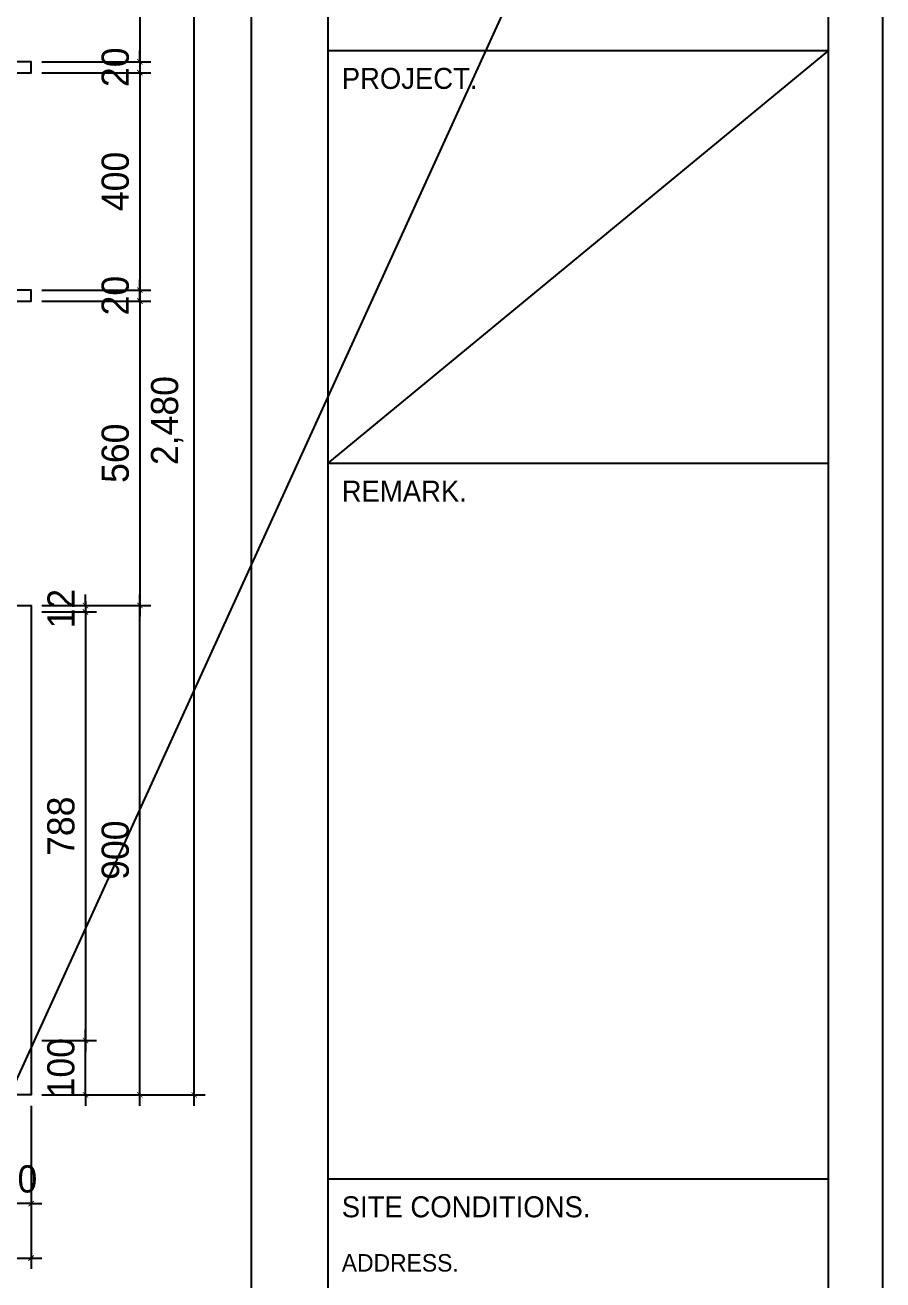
# Model space of a CAD drawing. Header units: inches. Extents: x 7740 to 83056, y -9304 to 75068.
# Drawn here: x 81278 to 82856, y 48333 to 50640 of the extents above; entities that cross this region are included whole.
import ezdxf
from ezdxf.enums import TextEntityAlignment as Align

# ---------------------------------------------------------------- set-up
doc = ezdxf.new("R2010")
doc.units = ezdxf.units.IN
doc.header["$LTSCALE"] = 50
doc.header["$MEASUREMENT"] = 0
for name, color, linetype in [('04_FUR', 6, 'Continuous'), ('06-FUR', 6, 'Continuous'), ('07-DIM', 5, 'Continuous'), ('F-SYM', 7, 'Continuous'), ('FORM(YOURNAME)-11', 1, 'Continuous')]:
    doc.layers.add(name, color=color, linetype=linetype)
doc.styles.add('HY울릉도L', font='Dotum.ttf')
doc.styles.add('YOURNAME', font='HY울릉도M.TTF')
doc.dimstyles.new('20', dxfattribs={"dimscale": 20, "dimtxt": 2.5, "dimasz": 1, "dimexe": 1, "dimexo": 1, "dimgap": 1, "dimtad": 1, "dimdec": 0, "dimrnd": 0.05, "dimdsep": 46, "dimlunit": 6, "dimtxsty": 'HY울릉도L', "dimblk": 'ARCHTICK', "dimcen": 2.5, "dimdle": 1, "dimclrd": 133, "dimclre": 133, "dimclrt": 30, "dimadec": 0, "dimazin": 0, "dimtfac": 1, "dimtdec": 0, "dimtix": 1, "dimtmove": 2, "dimatfit": 3, "dimldrblk": 'ARCHTICK', "dimfxl": 0, "dimlwd": -1, "dimlwe": -1, "dimarcsym": 0})

# ---------------------------------------------------------------- blocks, each defined once
blk = doc.blocks.new('FORM-PLAN')
at = {"layer": 'Defpoints', "color": 158}
for p, q in [((1346, 54915), (1346, -2085)), ((10556, 41093), (1346, 33504))]:
    blk.add_line(p, q, dxfattribs=at)
for points in [[(-71444, -2285), (10556, -2285), (10556, 55115), (-71444, 55115)], [(-69444, 53115), (-64, 53115), (-64, 1215), (-69444, 1215)]]:
    blk.add_lwpolyline(points, close=True, dxfattribs=at)
at = {"layer": 'FORM(YOURNAME)-11', "color": 14}
for p, q in [((1346, 41093), (10556, 41093)), ((1346, 33504), (10556, 33504)), ((1346, 20344), (10556, 20344))]:
    blk.add_line(p, q, dxfattribs=at)
at = {"layer": 'FORM(YOURNAME)-11', "color": 250}
blk.add_lwpolyline([(-72444, -3285), (11556, -3285), (11556, 56115), (-72444, 56115)], close=True, dxfattribs=at)
at = {"layer": 'FORM(YOURNAME)-11', "color": 14, "style": 'YOURNAME'}
for s, height, p in [('PROJECT.', 386.1, (1603, 40579)), ('REMARK.', 386.1, (1603, 32989)), ('SITE CONDITIONS.', 386.14, (1603, 19829))]:
    blk.add_text(s, height=height, dxfattribs=at).set_placement(p, align=Align.MIDDLE_LEFT)
at = {"layer": 'FORM(YOURNAME)-11', "color": 251, "style": 'YOURNAME'}
blk.add_text('ADDRESS.', height=321.8, dxfattribs=at).set_placement((1603, 18799), align=Align.MIDDLE_LEFT)
at = {"layer": 'FORM(YOURNAME)-11', "color": 3, "style": 'YOURNAME'}
for tag, height, p in [('1', 450, (9905, 18188)), ('2', 450, (9905, 17544)), ('3', 450, (9905, 16257)), ('4', 450, (9905, 14326)), ('5', 515, (9905, 12009)), ('6', 515, (9905, 9757)), ('7', 515, (9905, 7504)), ('8', 515, (9905, 5252)), ('9', 515, (9905, 2999)), ('10', 515, (5655, 811)), ('11', 515, (9905, 747)), ('12', 515, (5655, -1441)), ('13', 515, (9905, -1441))]:
    blk.add_attdef(tag, text='', height=height, dxfattribs=at).set_placement(p, align=Align.MIDDLE_RIGHT)
blk = doc.blocks.new('*U815')
at = {"layer": 'F-SYM', "xscale": 0.1, "yscale": 0.1, "zscale": 0.1}
blk.add_blockref('FORM-PLAN', (81700.2, 46484.2), dxfattribs=at)
blk = doc.blocks.new('_ARCHTICK')
at = {"color": 0, "linetype": 'ByBlock', "const_width": 0.075}
blk.add_lwpolyline([(-0.25, -0.25), (0.25, 0.25)], dxfattribs=at)
blk = doc.blocks.new('*D623')
at = {"layer": '07-DIM', "color": 133}
for p, q in [((81489.2, 48652.9), (81489.2, 49592.9)), ((81309.2, 49572.9), (81509.2, 49572.9)), ((81309.2, 48672.9), (81509.2, 48672.9))]:
    blk.add_line(p, q, dxfattribs=at)
at = {"layer": 'Defpoints', "color": 0}
for p in [(81289.2, 49572.9), (81489.2, 49572.9), (81289.2, 48672.9)]:
    blk.add_point(p, dxfattribs=at)
at = {"layer": '07-DIM', "color": 133, "xscale": 20, "yscale": 20, "zscale": 20}
for p, rotation in [((81489.2, 49572.9), 90), ((81489.2, 48672.9), 270)]:
    blk.add_blockref('_ARCHTICK', p, dxfattribs=dict(at, rotation=rotation))
at = {"layer": '07-DIM', "color": 30, "insert": (81444.2, 49122.9), "char_height": 50, "attachment_point": 5, "rotation": 90, "style": 'HY울릉도L'}
blk.add_mtext('900', dxfattribs=at)
blk = doc.blocks.new('*D624')
at = {"layer": '07-DIM', "color": 133}
for p, q in [((81389.2, 49572.9), (81389.2, 49592.9)), ((81309.2, 49572.9), (81409.2, 49572.9)), ((81389.2, 49572.9), (81389.2, 49560.9)), ((81309.2, 49560.9), (81409.2, 49560.9)), ((81389.2, 49560.9), (81389.2, 49540.9))]:
    blk.add_line(p, q, dxfattribs=at)
at = {"layer": 'Defpoints', "color": 0}
for p in [(81289.2, 49572.9), (81289.2, 49560.9), (81389.2, 49560.9)]:
    blk.add_point(p, dxfattribs=at)
at = {"layer": '07-DIM', "color": 133, "xscale": 20, "yscale": 20, "zscale": 20}
for p, rotation in [((81389.2, 49572.9), 270), ((81389.2, 49560.9), 90)]:
    blk.add_blockref('_ARCHTICK', p, dxfattribs=dict(at, rotation=rotation))
at = {"layer": '07-DIM', "color": 30, "insert": (81344.2, 49566.9), "char_height": 50, "attachment_point": 5, "rotation": 90, "style": 'HY울릉도L'}
blk.add_mtext('12', dxfattribs=at)
blk = doc.blocks.new('*D625')
at = {"layer": '07-DIM', "color": 133}
for p, q in [((81389.2, 49580.9), (81389.2, 48752.9)), ((81309.2, 49560.9), (81409.2, 49560.9)), ((81309.2, 48772.9), (81409.2, 48772.9))]:
    blk.add_line(p, q, dxfattribs=at)
at = {"layer": 'Defpoints', "color": 0}
for p in [(81289.2, 49560.9), (81289.2, 48772.9), (81389.2, 48772.9)]:
    blk.add_point(p, dxfattribs=at)
at = {"layer": '07-DIM', "color": 133, "xscale": 20, "yscale": 20, "zscale": 20}
for p, rotation in [((81389.2, 49560.9), 90), ((81389.2, 48772.9), 270)]:
    blk.add_blockref('_ARCHTICK', p, dxfattribs=dict(at, rotation=rotation))
at = {"layer": '07-DIM', "color": 30, "insert": (81344.2, 49166.9), "char_height": 50, "attachment_point": 5, "rotation": 90, "style": 'HY울릉도L'}
blk.add_mtext('788', dxfattribs=at)
blk = doc.blocks.new('*D626')
at = {"layer": '07-DIM', "color": 133}
for p, q in [((81389.2, 48772.9), (81389.2, 48792.9)), ((81309.2, 48772.9), (81409.2, 48772.9)), ((81389.2, 48672.9), (81389.2, 48772.9)), ((81309.2, 48672.9), (81409.2, 48672.9)), ((81389.2, 48672.9), (81389.2, 48652.9))]:
    blk.add_line(p, q, dxfattribs=at)
at = {"layer": 'Defpoints', "color": 0}
for p in [(81289.2, 48772.9), (81389.2, 48772.9), (81289.2, 48672.9)]:
    blk.add_point(p, dxfattribs=at)
at = {"layer": '07-DIM', "color": 133, "xscale": 20, "yscale": 20, "zscale": 20}
for p, rotation in [((81389.2, 48772.9), 270), ((81389.2, 48672.9), 90)]:
    blk.add_blockref('_ARCHTICK', p, dxfattribs=dict(at, rotation=rotation))
at = {"layer": '07-DIM', "color": 30, "insert": (81344.2, 48722.9), "char_height": 50, "attachment_point": 5, "rotation": 90, "style": 'HY울릉도L'}
blk.add_mtext('100', dxfattribs=at)
blk = doc.blocks.new('*D627')
at = {"layer": '07-DIM', "color": 133}
for p, q in [((81589.2, 48652.9), (81589.2, 51172.9)), ((81309.2, 51152.9), (81609.2, 51152.9)), ((81309.2, 48672.9), (81609.2, 48672.9))]:
    blk.add_line(p, q, dxfattribs=at)
at = {"layer": 'Defpoints', "color": 0}
for p in [(81289.2, 51152.9), (81589.2, 51152.9), (81289.2, 48672.9)]:
    blk.add_point(p, dxfattribs=at)
at = {"layer": '07-DIM', "color": 133, "xscale": 20, "yscale": 20, "zscale": 20}
for p, rotation in [((81589.2, 51152.9), 90), ((81589.2, 48672.9), 270)]:
    blk.add_blockref('_ARCHTICK', p, dxfattribs=dict(at, rotation=rotation))
at = {"layer": '07-DIM', "color": 30, "insert": (81539.3, 49912.9), "char_height": 50, "attachment_point": 5, "rotation": 90, "style": 'HY울릉도L'}
blk.add_mtext('2,480', dxfattribs=at)
blk = doc.blocks.new('*D628')
at = {"layer": '07-DIM', "color": 133}
for p, q in [((81489.2, 51172.9), (81489.2, 50552.6)), ((81309.2, 51152.9), (81509.2, 51152.9)), ((81309.2, 50572.6), (81509.2, 50572.6))]:
    blk.add_line(p, q, dxfattribs=at)
at = {"layer": 'Defpoints', "color": 0}
for p in [(81289.2, 51152.9), (81289.2, 50572.6), (81489.2, 50572.6)]:
    blk.add_point(p, dxfattribs=at)
at = {"layer": '07-DIM', "color": 133, "xscale": 20, "yscale": 20, "zscale": 20}
for p, rotation in [((81489.2, 51152.9), 90), ((81489.2, 50572.6), 270)]:
    blk.add_blockref('_ARCHTICK', p, dxfattribs=dict(at, rotation=rotation))
at = {"layer": '07-DIM', "color": 30, "insert": (81444.2, 50862.8), "char_height": 50, "attachment_point": 5, "rotation": 90, "style": 'HY울릉도L'}
blk.add_mtext('580', dxfattribs=at)
blk = doc.blocks.new('*D629')
at = {"layer": '07-DIM', "color": 133}
for p, q in [((81489.2, 50572.6), (81489.2, 50592.6)), ((81309.2, 50572.6), (81509.2, 50572.6)), ((81489.2, 50572.6), (81489.2, 50552.6)), ((81309.2, 50552.6), (81509.2, 50552.6)), ((81489.2, 50552.6), (81489.2, 50532.6))]:
    blk.add_line(p, q, dxfattribs=at)
at = {"layer": 'Defpoints', "color": 0}
for p in [(81289.2, 50572.6), (81289.2, 50552.6), (81489.2, 50552.6)]:
    blk.add_point(p, dxfattribs=at)
at = {"layer": '07-DIM', "color": 133, "xscale": 20, "yscale": 20, "zscale": 20}
for p, rotation in [((81489.2, 50572.6), 270), ((81489.2, 50552.6), 90)]:
    blk.add_blockref('_ARCHTICK', p, dxfattribs=dict(at, rotation=rotation))
at = {"layer": '07-DIM', "color": 30, "insert": (81444.2, 50562.6), "char_height": 50, "attachment_point": 5, "rotation": 90, "style": 'HY울릉도L'}
blk.add_mtext('20', dxfattribs=at)
blk = doc.blocks.new('*D630')
at = {"layer": '07-DIM', "color": 133}
for p, q in [((81489.2, 50572.6), (81489.2, 50132.6)), ((81309.2, 50552.6), (81509.2, 50552.6)), ((81309.2, 50152.6), (81509.2, 50152.6))]:
    blk.add_line(p, q, dxfattribs=at)
at = {"layer": 'Defpoints', "color": 0}
for p in [(81289.2, 50552.6), (81289.2, 50152.6), (81489.2, 50152.6)]:
    blk.add_point(p, dxfattribs=at)
at = {"layer": '07-DIM', "color": 133, "xscale": 20, "yscale": 20, "zscale": 20}
for p, rotation in [((81489.2, 50552.6), 90), ((81489.2, 50152.6), 270)]:
    blk.add_blockref('_ARCHTICK', p, dxfattribs=dict(at, rotation=rotation))
at = {"layer": '07-DIM', "color": 30, "insert": (81444.2, 50352.6), "char_height": 50, "attachment_point": 5, "rotation": 90, "style": 'HY울릉도L'}
blk.add_mtext('400', dxfattribs=at)
blk = doc.blocks.new('*D631')
at = {"layer": '07-DIM', "color": 133}
for p, q in [((81489.2, 50152.6), (81489.2, 50172.6)), ((81309.2, 50152.6), (81509.2, 50152.6)), ((81489.2, 50132.6), (81489.2, 50152.6)), ((81309.2, 50132.6), (81509.2, 50132.6)), ((81489.2, 50132.6), (81489.2, 50112.6))]:
    blk.add_line(p, q, dxfattribs=at)
at = {"layer": 'Defpoints', "color": 0}
for p in [(81289.2, 50152.6), (81489.2, 50152.6), (81289.2, 50132.6)]:
    blk.add_point(p, dxfattribs=at)
at = {"layer": '07-DIM', "color": 133, "xscale": 20, "yscale": 20, "zscale": 20}
for p, rotation in [((81489.2, 50152.6), 270), ((81489.2, 50132.6), 90)]:
    blk.add_blockref('_ARCHTICK', p, dxfattribs=dict(at, rotation=rotation))
at = {"layer": '07-DIM', "color": 30, "insert": (81444.2, 50142.6), "char_height": 50, "attachment_point": 5, "rotation": 90, "style": 'HY울릉도L'}
blk.add_mtext('20', dxfattribs=at)
blk = doc.blocks.new('*D632')
at = {"layer": '07-DIM', "color": 133}
for p, q in [((81489.2, 50152.6), (81489.2, 49552.9)), ((81309.2, 50132.6), (81509.2, 50132.6)), ((81309.2, 49572.9), (81509.2, 49572.9))]:
    blk.add_line(p, q, dxfattribs=at)
at = {"layer": 'Defpoints', "color": 0}
for p in [(81289.2, 50132.6), (81289.2, 49572.9), (81489.2, 49572.9)]:
    blk.add_point(p, dxfattribs=at)
at = {"layer": '07-DIM', "color": 133, "xscale": 20, "yscale": 20, "zscale": 20}
for p, rotation in [((81489.2, 50132.6), 90), ((81489.2, 49572.9), 270)]:
    blk.add_blockref('_ARCHTICK', p, dxfattribs=dict(at, rotation=rotation))
at = {"layer": '07-DIM', "color": 30, "insert": (81444.2, 49852.8), "char_height": 50, "attachment_point": 5, "rotation": 90, "style": 'HY울릉도L'}
blk.add_mtext('560', dxfattribs=at)
blk = doc.blocks.new('*D633')
at = {"layer": '07-DIM', "color": 133}
for p, q in [((81239.2, 48652.9), (81239.2, 48452.9)), ((81289.2, 48652.9), (81289.2, 48452.9)), ((81239.2, 48472.9), (81219.2, 48472.9)), ((81289.2, 48472.9), (81239.2, 48472.9)), ((81289.2, 48472.9), (81309.2, 48472.9))]:
    blk.add_line(p, q, dxfattribs=at)
at = {"layer": 'Defpoints', "color": 0}
for p in [(81239.2, 48672.9), (81289.2, 48672.9), (81239.2, 48472.9)]:
    blk.add_point(p, dxfattribs=at)
at = {"layer": '07-DIM', "color": 133, "xscale": 20, "yscale": 20, "zscale": 20}
blk.add_blockref('_ARCHTICK', (81239.2, 48472.9), dxfattribs=at)
at = {"layer": '07-DIM', "color": 133, "xscale": 20, "yscale": 20, "zscale": 20, "rotation": 180}
blk.add_blockref('_ARCHTICK', (81289.2, 48472.9), dxfattribs=at)
at = {"layer": '07-DIM', "color": 30, "insert": (81264.2, 48518), "char_height": 50, "attachment_point": 5, "style": 'HY울릉도L'}
blk.add_mtext('50', dxfattribs=at)
blk = doc.blocks.new('*D640')
at = {"layer": '07-DIM', "color": 133}
for p, q in [((79607.2, 48652.9), (79607.2, 48352.9)), ((81289.2, 48652.9), (81289.2, 48352.9)), ((79587.2, 48372.9), (81309.2, 48372.9))]:
    blk.add_line(p, q, dxfattribs=at)
at = {"layer": 'Defpoints', "color": 0}
for p in [(79607.2, 48672.9), (81289.2, 48672.9), (81289.2, 48372.9)]:
    blk.add_point(p, dxfattribs=at)
at = {"layer": '07-DIM', "color": 133, "xscale": 20, "yscale": 20, "zscale": 20, "rotation": 180}
blk.add_blockref('_ARCHTICK', (79607.2, 48372.9), dxfattribs=at)
at = {"layer": '07-DIM', "color": 133, "xscale": 20, "yscale": 20, "zscale": 20}
blk.add_blockref('_ARCHTICK', (81289.2, 48372.9), dxfattribs=at)
at = {"layer": '07-DIM', "color": 30, "insert": (80448.2, 48422.8), "char_height": 50, "attachment_point": 5, "style": 'HY울릉도L'}
blk.add_mtext('1,682', dxfattribs=at)

msp = doc.modelspace()

# ---------------------------------------------------------------- linework, layer by layer
at = {"layer": '04_FUR'}
for points in [[(79607.2, 50552.6), (81289.2, 50552.6), (81289.2, 50572.6), (79607.2, 50572.6), (79607.2, 50552.6)], [(79607.2, 50132.6), (81289.2, 50132.6), (81289.2, 50152.6), (79607.2, 50152.6), (79607.2, 50132.6)]]:
    msp.add_lwpolyline(points, dxfattribs=at)
msp.add_lwpolyline([(79607.2, 49572.9), (81289.2, 49572.9), (81289.2, 48672.9), (79607.2, 48672.9)], close=True, dxfattribs=at)
at = {"layer": '06-FUR'}
msp.add_line((82855.8, 52195.7), (74555.8, 33995.7), dxfattribs=at)

# ---------------------------------------------------------------- block references
msp.add_blockref('*U815', (0, 0), dxfattribs=at)

# ---------------------------------------------------------------- dimensions: what is measured, and where the dimension line sits
at = {"layer": '07-DIM'}
for base, p1, p2, picture, middle in [((81589.2, 51152.9), (81289.2, 48672.9), (81289.2, 51152.9), '*D627', (81539.3, 49912.9)), ((81489.2, 50572.6), (81289.2, 51152.9), (81289.2, 50572.6), '*D628', (81444.2, 50862.8)), ((81489.2, 50552.6), (81289.2, 50572.6), (81289.2, 50552.6), '*D629', (81444.2, 50562.6)), ((81489.2, 50152.6), (81289.2, 50552.6), (81289.2, 50152.6), '*D630', (81444.2, 50352.6)), ((81489.2, 50152.6), (81289.2, 50132.6), (81289.2, 50152.6), '*D631', (81444.2, 50142.6)), ((81489.2, 49572.9), (81289.2, 50132.6), (81289.2, 49572.9), '*D632', (81444.2, 49852.8)), ((81389.2, 49560.9), (81289.2, 49572.9), (81289.2, 49560.9), '*D624', (81344.2, 49566.9)), ((81489.2, 49572.9), (81289.2, 48672.9), (81289.2, 49572.9), '*D623', (81444.2, 49122.9)), ((81389.2, 48772.9), (81289.2, 49560.9), (81289.2, 48772.9), '*D625', (81344.2, 49166.9)), ((81389.2, 48772.9), (81289.2, 48672.9), (81289.2, 48772.9), '*D626', (81344.2, 48722.9))]:
    dim = msp.add_linear_dim(base=base, p1=p1, p2=p2, angle=90, dimstyle='20', dxfattribs=at)
    dim.commit()
    dim.dimension.update_dxf_attribs({"geometry": picture, "text_midpoint": middle})
for base, p1, p2, picture, middle in [((81289.2, 48372.9), (79607.2, 48672.9), (81289.2, 48672.9), '*D640', (80448.2, 48422.8)), ((81239.2, 48472.9), (81289.2, 48672.9), (81239.2, 48672.9), '*D633', (81264.2, 48518))]:
    dim = msp.add_linear_dim(base=base, p1=p1, p2=p2, dimstyle='20', dxfattribs=at)
    dim.commit()
    dim.dimension.update_dxf_attribs({"geometry": picture, "text_midpoint": middle})

doc.saveas('drawing.dxf')
